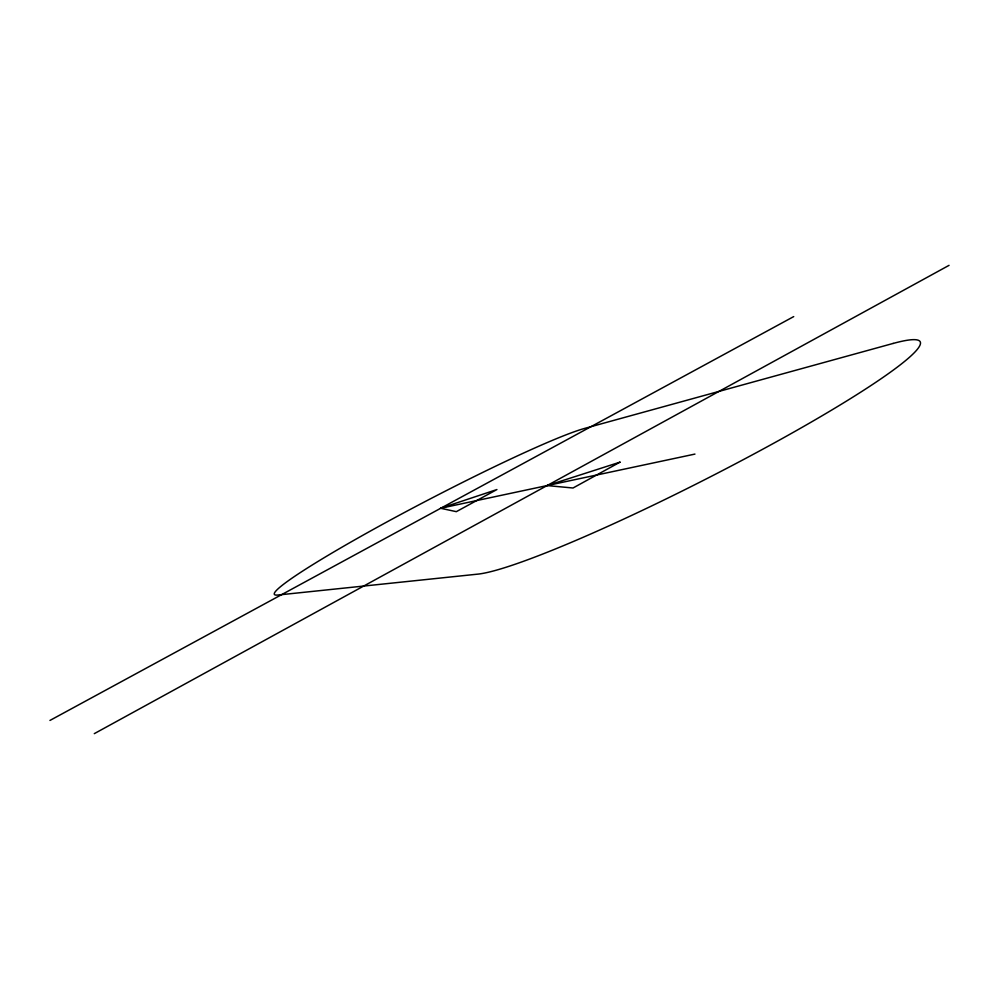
<?xml version="1.0" encoding="UTF-8"?>
<svg xmlns="http://www.w3.org/2000/svg" width="999" height="999" viewBox="0 0 999 999"><rect width="100%" height="100%" fill="white"/><g stroke="black" fill="none" stroke-linecap="round" stroke-linejoin="round"><path stroke-width="1.5" d="M94.293 733.653L949.05 265.347M49.95 720.441L793.718 316.596M440.571 508.266L496.915 489.547L456.318 511.663L440.571 508.266L694.954 454.083M619.992 462.15L573.026 487.999L547.09 485.576L619.992 462.15M893.168 343.431L584.802 428.371A180.582 12.687 -27.5 0 0 389.598 520.491A180.582 12.687 -27.5 0 0 277.71 595.042L477.285 574.188A254.283 25.087 -27 0 0 782.492 438.386A254.283 25.087 -27 0 0 893.168 343.431"/></g></svg>
